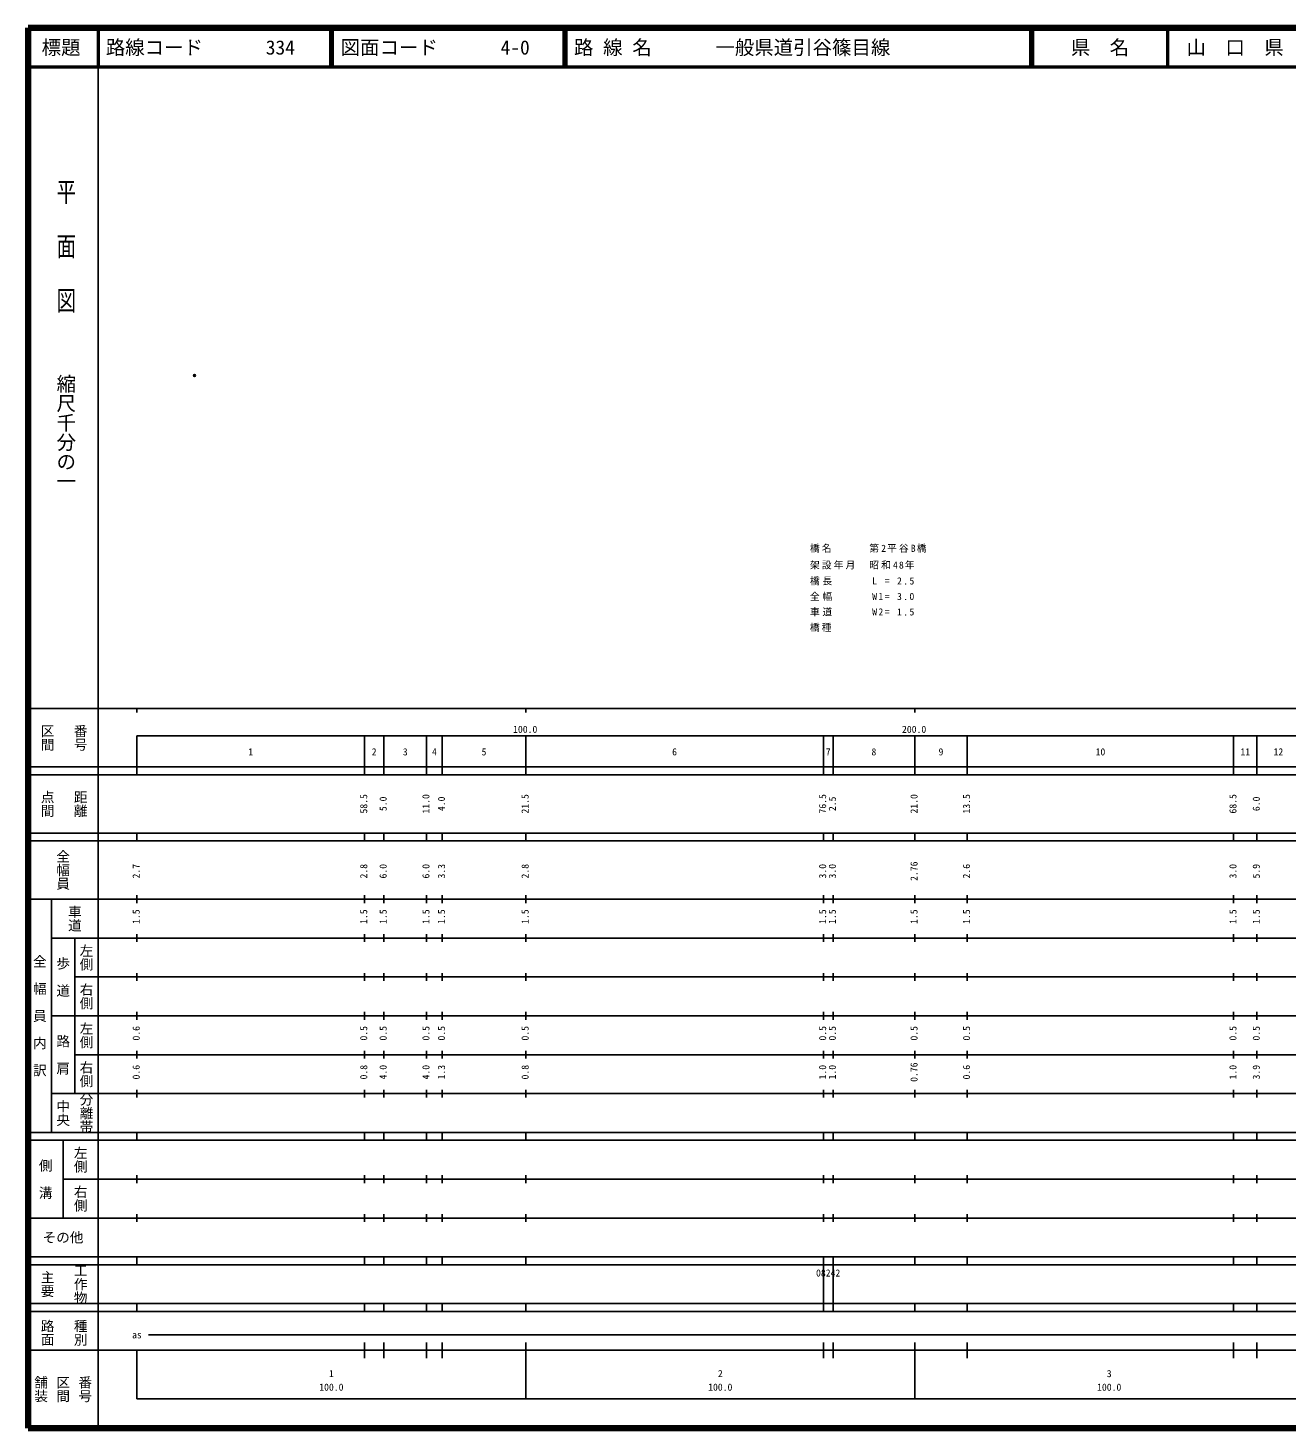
# Model space of a CAD drawing. Units: millimetres on the paper. Extents: x 40 to 680, y 20 to 380.
# Drawn here: x 40 to 363.7, y 20 to 380 of the extents above; entities that cross this region are included whole.
import ezdxf
from ezdxf.enums import TextEntityAlignment as Align

# ---------------------------------------------------------------- set-up
doc = ezdxf.new("R2010")
doc.units = ezdxf.units.MM
doc.header["$PDMODE"] = 32
doc.header["$PDSIZE"] = 0.5
for name, color, linetype in [('M-OTRS', 6, 'Continuous'), ('M-STR-HTXT', 7, 'Continuous'), ('M-TTL-TXT', 7, 'Continuous')]:
    doc.layers.add(name, color=color, linetype=linetype)
for name, color, linetype, lineweight in [('M-TTL', 2, 'Continuous', 140), ('M-TTL-BAND', 7, 'Continuous', 25), ('M-TTL-LINE', 7, 'Continuous', 50)]:
    doc.layers.add(name, color=color, linetype=linetype, lineweight=lineweight)
doc.styles.add('@ＭＳ ゴシック', font='')
doc.styles.add('ＭＳ ゴシック', font='')
doc.styles.get('@ＭＳ ゴシック').set_extended_font_data('@MS Gothic')
doc.styles.get('ＭＳ ゴシック').set_extended_font_data('MS Gothic')

msp = doc.modelspace()

# ---------------------------------------------------------------- linework, layer by layer
at = {"layer": 'M-OTRS'}
msp.add_point((82.826, 290.646), dxfattribs=at)
at = {"layer": 'M-TTL'}
for p, q in [((40, 380), (40, 20)), ((680, 380), (40, 380)), ((40, 20), (680, 20))]:
    msp.add_line(p, q, dxfattribs=at)
at = {"layer": 'M-TTL-BAND'}
for p, q in [((58, 370), (58, 20)), ((40, 205), (579, 205)), ((68, 205), (68, 204)), ((168, 205), (168, 204)), ((268, 205), (268, 204)), ((68, 198), (579, 198)), ((68, 198), (68, 188)), ((126.5, 188), (126.5, 198)), ((131.5, 188), (131.5, 198)), ((142.5, 188), (142.5, 198)), ((146.5, 188), (146.5, 198)), ((168, 188), (168, 198)), ((244.5, 188), (244.5, 198)), ((247, 188), (247, 198)), ((268, 188), (268, 198)), ((281.5, 188), (281.5, 198)), ((350, 188), (350, 198)), ((356, 188), (356, 198)), ((40, 190), (579, 190)), ((40, 188), (579, 188)), ((40, 173), (579, 173)), ((68, 171), (68, 173)), ((126.5, 171), (126.5, 173)), ((131.5, 171), (131.5, 173)), ((142.5, 171), (142.5, 173)), ((146.5, 171), (146.5, 173)), ((168, 171), (168, 173)), ((244.5, 171), (244.5, 173)), ((247, 171), (247, 173)), ((268, 171), (268, 173)), ((281.5, 171), (281.5, 173)), ((350, 171), (350, 173)), ((356, 171), (356, 173)), ((40, 171), (579, 171)), ((40, 156), (579, 156)), ((46, 96), (46, 156)), ((68, 155), (68, 157)), ((126.5, 155), (126.5, 157)), ((131.5, 155), (131.5, 157)), ((142.5, 155), (142.5, 157)), ((146.5, 155), (146.5, 157)), ((168, 155), (168, 157)), ((244.5, 155), (244.5, 157)), ((247, 155), (247, 157)), ((268, 155), (268, 157)), ((281.5, 155), (281.5, 157)), ((350, 155), (350, 157)), ((356, 155), (356, 157)), ((46, 146), (579, 146)), ((52, 146), (52, 106)), ((68, 145), (68, 147)), ((126.5, 145), (126.5, 147)), ((131.5, 145), (131.5, 147)), ((142.5, 145), (142.5, 147)), ((146.5, 145), (146.5, 147)), ((168, 145), (168, 147)), ((244.5, 145), (244.5, 147)), ((247, 145), (247, 147)), ((268, 145), (268, 147)), ((281.5, 145), (281.5, 147)), ((350, 145), (350, 147)), ((356, 145), (356, 147)), ((68, 135), (68, 137)), ((126.5, 135), (126.5, 137)), ((131.5, 135), (131.5, 137)), ((142.5, 135), (142.5, 137)), ((146.5, 135), (146.5, 137)), ((168, 135), (168, 137)), ((244.5, 135), (244.5, 137)), ((247, 135), (247, 137)), ((268, 135), (268, 137)), ((281.5, 135), (281.5, 137)), ((350, 135), (350, 137)), ((356, 135), (356, 137)), ((52, 136), (579, 136)), ((46, 126), (579, 126)), ((68, 125), (68, 127)), ((126.5, 125), (126.5, 127)), ((131.5, 125), (131.5, 127)), ((142.5, 125), (142.5, 127)), ((146.5, 125), (146.5, 127)), ((168, 125), (168, 127)), ((244.5, 125), (244.5, 127)), ((247, 125), (247, 127)), ((268, 125), (268, 127)), ((281.5, 125), (281.5, 127)), ((350, 125), (350, 127)), ((356, 125), (356, 127)), ((52, 116), (579, 116)), ((68, 115), (68, 117)), ((126.5, 115), (126.5, 117)), ((131.5, 115), (131.5, 117)), ((142.5, 115), (142.5, 117)), ((146.5, 115), (146.5, 117)), ((168, 115), (168, 117)), ((244.5, 115), (244.5, 117)), ((247, 115), (247, 117)), ((268, 115), (268, 117)), ((281.5, 115), (281.5, 117)), ((350, 115), (350, 117)), ((356, 115), (356, 117)), ((46, 106), (579, 106)), ((68, 105), (68, 107)), ((126.5, 105), (126.5, 107)), ((131.5, 105), (131.5, 107)), ((142.5, 105), (142.5, 107)), ((146.5, 105), (146.5, 107)), ((168, 105), (168, 107)), ((244.5, 105), (244.5, 107)), ((247, 105), (247, 107)), ((268, 105), (268, 107)), ((281.5, 105), (281.5, 107)), ((350, 105), (350, 107)), ((356, 105), (356, 107)), ((40, 96), (579, 96)), ((40, 94), (579, 94)), ((49, 94), (49, 74)), ((68, 94), (68, 96)), ((126.5, 94), (126.5, 96)), ((131.5, 94), (131.5, 96)), ((142.5, 94), (142.5, 96)), ((146.5, 94), (146.5, 96)), ((168, 94), (168, 96)), ((244.5, 94), (244.5, 96)), ((247, 94), (247, 96)), ((268, 94), (268, 96)), ((281.5, 94), (281.5, 96)), ((350, 94), (350, 96)), ((356, 94), (356, 96)), ((49, 84), (579, 84)), ((68, 83), (68, 85)), ((126.5, 83), (126.5, 85)), ((131.5, 83), (131.5, 85)), ((142.5, 83), (142.5, 85)), ((146.5, 83), (146.5, 85)), ((168, 83), (168, 85)), ((244.5, 83), (244.5, 85)), ((247, 83), (247, 85)), ((268, 83), (268, 85)), ((281.5, 83), (281.5, 85)), ((350, 83), (350, 85)), ((356, 83), (356, 85)), ((40, 74), (579, 74)), ((68, 73), (68, 75)), ((126.5, 73), (126.5, 75)), ((131.5, 73), (131.5, 75)), ((142.5, 73), (142.5, 75)), ((146.5, 73), (146.5, 75)), ((168, 73), (168, 75)), ((244.5, 73), (244.5, 75)), ((247, 73), (247, 75)), ((268, 73), (268, 75)), ((281.5, 73), (281.5, 75)), ((350, 73), (350, 75)), ((356, 73), (356, 75)), ((40, 64), (579, 64)), ((40, 62), (579, 62)), ((68, 62), (68, 64)), ((126.5, 62), (126.5, 64)), ((131.5, 62), (131.5, 64)), ((142.5, 62), (142.5, 64)), ((146.5, 62), (146.5, 64)), ((168, 62), (168, 64)), ((244.5, 62), (244.5, 64)), ((244.5, 52), (244.5, 62)), ((247, 62), (247, 64)), ((247, 52), (247, 62)), ((268, 62), (268, 64)), ((281.5, 62), (281.5, 64)), ((350, 62), (350, 64)), ((356, 62), (356, 64)), ((40, 52), (579, 52)), ((68, 50), (68, 52)), ((126.5, 50), (126.5, 52)), ((131.5, 50), (131.5, 52)), ((142.5, 50), (142.5, 52)), ((146.5, 50), (146.5, 52)), ((168, 50), (168, 52)), ((244.5, 50), (244.5, 52)), ((247, 50), (247, 52)), ((268, 50), (268, 52)), ((281.5, 50), (281.5, 52)), ((350, 50), (350, 52)), ((356, 50), (356, 52)), ((40, 50), (579, 50)), ((71, 44), (565, 44)), ((40, 40), (579, 40)), ((68, 40), (68, 27.5)), ((126.5, 38), (126.5, 42)), ((131.5, 38), (131.5, 42)), ((142.5, 38), (142.5, 42)), ((146.5, 38), (146.5, 42)), ((168, 27.5), (168, 42)), ((244.5, 38), (244.5, 42)), ((247, 38), (247, 42)), ((268, 27.5), (268, 42)), ((281.5, 38), (281.5, 42)), ((350, 38), (350, 42)), ((356, 38), (356, 42)), ((68, 27.5), (579, 27.5))]:
    msp.add_line(p, q, dxfattribs=at)
at = {"layer": 'M-TTL-LINE'}
for p, q in [((58, 380), (58, 370)), ((117.75, 380), (117.75, 370)), ((118.25, 380), (118.25, 370)), ((177.75, 380), (177.75, 370)), ((178.25, 380), (178.25, 370)), ((297.75, 380), (297.75, 370)), ((298.25, 380), (298.25, 370)), ((333, 380), (333, 370)), ((40, 370), (680, 370))]:
    msp.add_line(p, q, dxfattribs=at)

# ---------------------------------------------------------------- texts
at = {"layer": 'M-STR-HTXT', "char_height": 1.833, "attachment_point": 7, "style": 'ＭＳ ゴシック'}
for s, insert in [('\\T1.22;橋名\u3000\u3000\u3000第2平谷B橋', (241.061, 245.082)), ('\\T1.22;架設年月\u3000昭和48年', (241.061, 240.786)), ('\\T1.28;橋長\u3000\u3000\u3000L\\~=\\~2.5', (241.061, 236.688)), ('\\T1.28;全幅\u3000\u3000\u3000W1=\\~3.0', (241.061, 232.708)), ('\\T1.28;車道\u3000\u3000\u3000W2=\\~1.5', (241.061, 228.728)), ('\\T1.2;橋種', (241.061, 224.748))]:
    msp.add_mtext(s, dxfattribs=dict(at, insert=insert))
at = {"layer": 'M-TTL-BAND', "style": '@ＭＳ ゴシック', "width": 1.4}
msp.add_text('平  面  図', height=3.666, rotation=270, dxfattribs=at).set_placement((49.777, 306.475), align=Align.MIDDLE_RIGHT)
at = {"layer": 'M-TTL-BAND', "style": '@ＭＳ ゴシック'}
msp.add_text('縮尺千分の一', height=3.666, rotation=270, dxfattribs=at).set_placement((49.777, 261.03), align=Align.MIDDLE_RIGHT)
for s, p in [('区間', (45, 197.5)), ('番号', (53.5, 197.5)), ('点間', (45, 180.5)), ('距離', (53.5, 180.5)), ('全幅員', (49, 163.5)), ('車道', (52, 151)), ('左側', (55, 141)), ('全\u3000幅\u3000員\u3000内\u3000訳', (43, 126)), ('歩\u3000道', (49, 136)), ('右側', (55, 131)), ('左側', (55, 121)), ('路\u3000肩', (49, 116)), ('右側', (55, 111)), ('分離帯', (55, 101)), ('中央', (49, 101)), ('左側', (53.5, 89)), ('側\u3000溝', (44.5, 84)), ('右側', (53.5, 79)), ('工作物', (53.5, 57)), ('主要', (45, 57)), ('路面', (45, 44.5)), ('種別', (53.5, 44.5)), ('舗装', (43.333, 30)), ('区間', (49, 30)), ('番号', (54.667, 30))]:
    msp.add_text(s, height=2.566, rotation=270, dxfattribs=at).set_placement(p, align=Align.MIDDLE_CENTER)
at = {"layer": 'M-TTL-BAND', "style": 'ＭＳ ゴシック'}
for s, p in [('100.0', (167.844, 198.195)), ('200.0', (267.844, 198.195)), ('1', (97.25, 192.405)), ('2', (129, 192.405)), ('3', (137, 192.405)), ('4', (144.5, 192.405)), ('5', (157.25, 192.405)), ('6', (206.25, 192.405)), ('7', (245.75, 192.405)), ('8', (257.5, 192.405)), ('9', (274.75, 192.405)), ('10', (315.75, 192.405)), ('11', (353, 192.405)), ('12', (361.5, 192.405)), ('as', (68, 42.5)), ('1', (118, 32.523)), ('2', (218, 32.523)), ('3', (318, 32.523)), ('100.0', (118, 29.033)), ('100.0', (218, 29.033)), ('100.0', (318, 29.033))]:
    msp.add_text(s, height=1.833, dxfattribs=at).set_placement(p, align=Align.BOTTOM_CENTER)
for s, p in [('58.5', (127.772, 180.5)), ('5.0', (132.772, 180.5)), ('11.0', (143.772, 180.5)), ('4.0', (147.772, 180.5)), ('21.5', (169.272, 180.5)), ('76.5', (245.772, 180.5)), ('2.5', (248.272, 180.5)), ('21.0', (269.272, 180.5)), ('13.5', (282.772, 180.5)), ('68.5', (351.272, 180.5)), ('6.0', (357.272, 180.5)), ('2.7', (69.272, 163.174)), ('2.8', (127.772, 163.174)), ('6.0', (132.772, 163.174)), ('6.0', (143.772, 163.174)), ('3.3', (147.772, 163.174)), ('2.8', (169.272, 163.174)), ('3.0', (245.772, 163.174)), ('3.0', (248.272, 163.174)), ('2.76', (269.272, 163.174)), ('2.6', (282.772, 163.174)), ('3.0', (351.272, 163.174)), ('5.9', (357.272, 163.174)), ('1.5', (69.272, 151.5)), ('1.5', (127.772, 151.5)), ('1.5', (132.772, 151.5)), ('1.5', (143.772, 151.5)), ('1.5', (147.772, 151.5)), ('1.5', (169.272, 151.5)), ('1.5', (245.772, 151.5)), ('1.5', (248.272, 151.5)), ('1.5', (269.272, 151.5)), ('1.5', (282.772, 151.5)), ('1.5', (351.272, 151.5)), ('1.5', (357.272, 151.5)), ('0.6', (69.272, 121.5)), ('0.5', (127.772, 121.5)), ('0.5', (132.772, 121.5)), ('0.5', (143.772, 121.5)), ('0.5', (147.772, 121.5)), ('0.5', (169.272, 121.5)), ('0.5', (245.772, 121.5)), ('0.5', (248.272, 121.5)), ('0.5', (269.272, 121.5)), ('0.5', (282.772, 121.5)), ('0.5', (351.272, 121.5)), ('0.5', (357.272, 121.5)), ('0.6', (69.272, 111.5)), ('0.8', (127.772, 111.5)), ('4.0', (132.772, 111.5)), ('4.0', (143.772, 111.5)), ('1.3', (147.772, 111.5)), ('0.8', (169.272, 111.5)), ('1.0', (245.772, 111.5)), ('1.0', (248.272, 111.5)), ('0.76', (269.272, 111.5)), ('0.6', (282.772, 111.5)), ('1.0', (351.272, 111.5)), ('3.9', (357.272, 111.5))]:
    msp.add_text(s, height=1.833, rotation=90, dxfattribs=at).set_placement(p, align=Align.BOTTOM_CENTER)
msp.add_text('その他', height=2.566, dxfattribs=at).set_placement((49, 69), align=Align.MIDDLE_CENTER)
msp.add_text('08242', height=1.833, dxfattribs=at).set_placement((242.625, 58.405), align=Align.BOTTOM_LEFT)
at = {"layer": 'M-TTL-TXT', "style": 'ＭＳ ゴシック'}
for s, p in [('標題', (48.5, 375)), ('県\u3000名', (315.625, 375)), ('山\u3000口\u3000県', (350.375, 375))]:
    msp.add_text(s, height=3.666, dxfattribs=at).set_placement(p, align=Align.MIDDLE_CENTER)
for s, p in [('路線コード', (60, 375)), ('334', (101.142, 375)), ('図面コード', (120.38, 375)), ('4-0', (161.521, 375)), ('路 線 名', (180.38, 375)), ('一般県道引谷篠目線', (216.734, 375))]:
    msp.add_text(s, height=3.666, dxfattribs=at).set_placement(p, align=Align.MIDDLE_LEFT)

doc.saveas('drawing.dxf')
